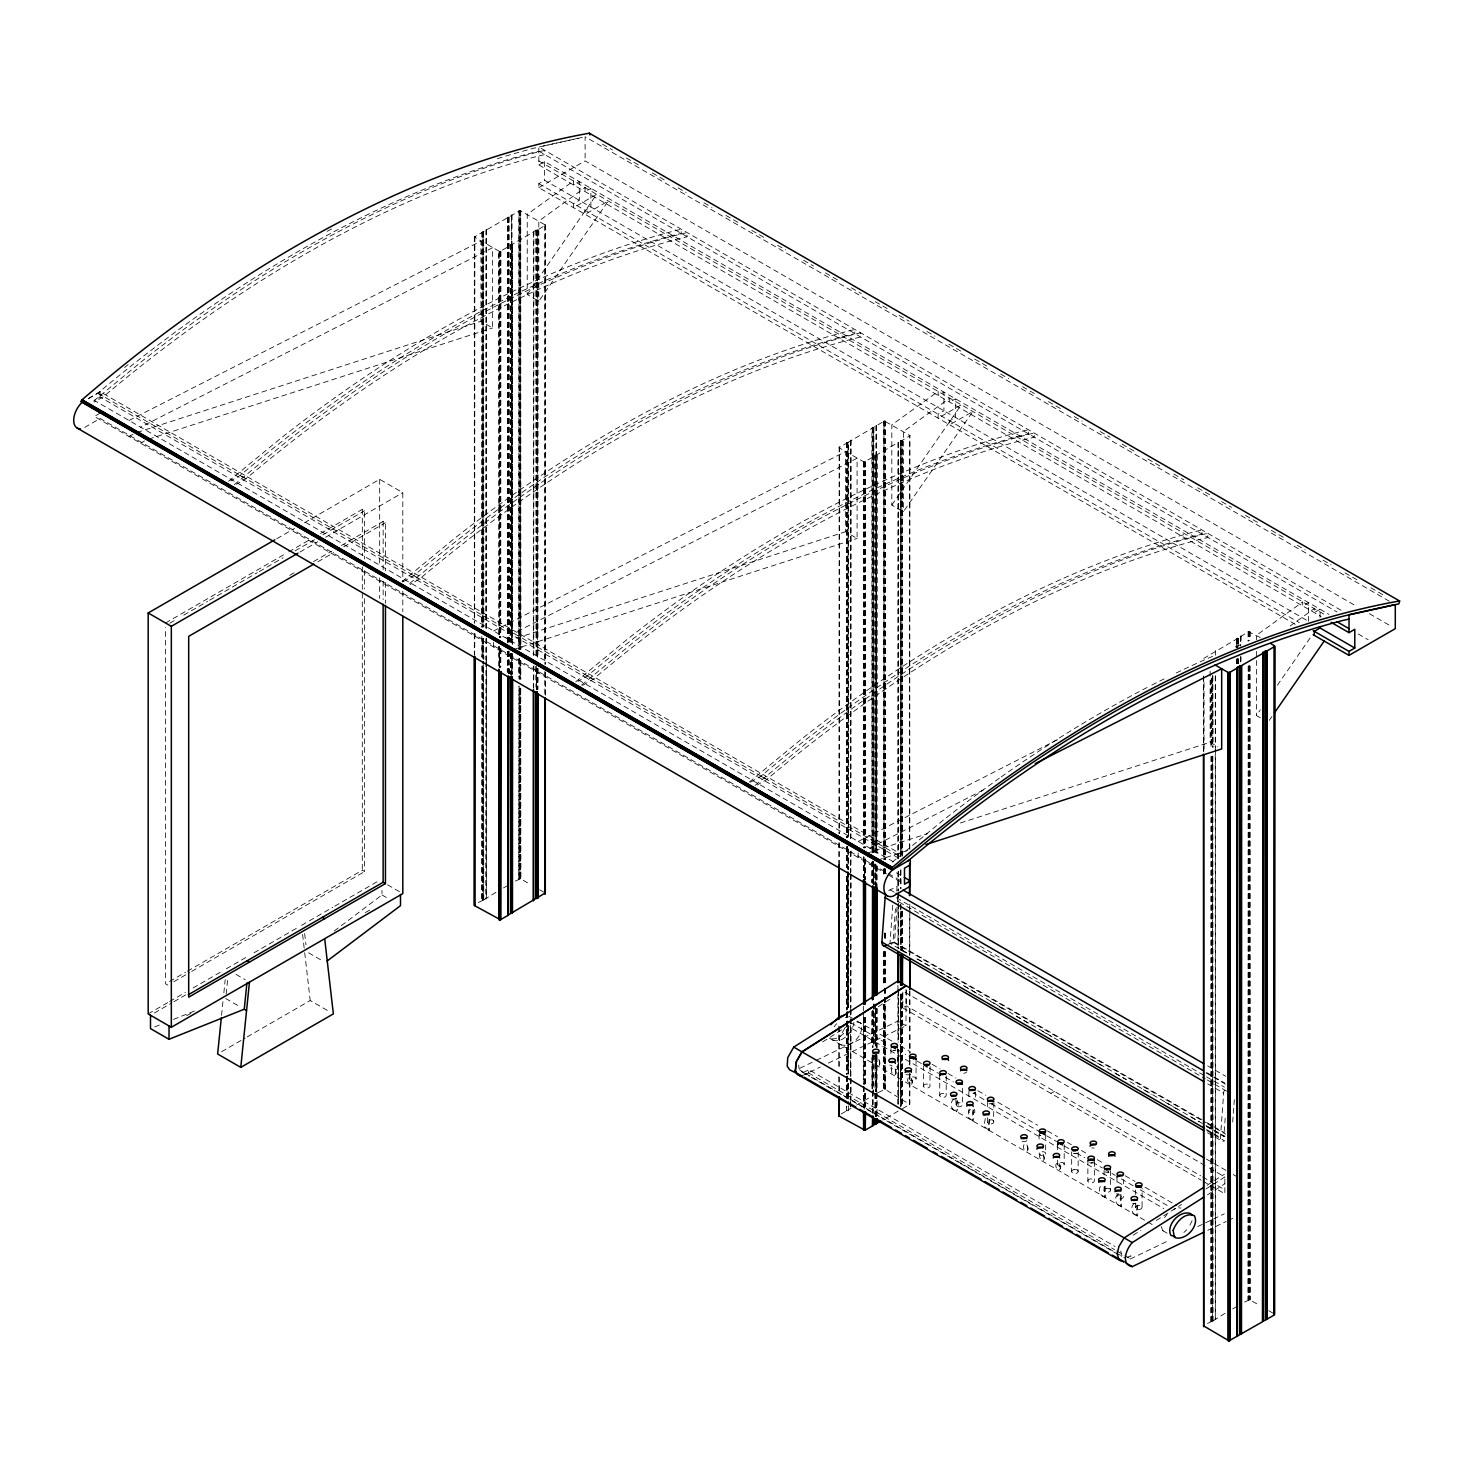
<?xml version="1.0" encoding="UTF-8"?>
<svg xmlns="http://www.w3.org/2000/svg" width="1474" height="1474" viewBox="0 0 1474 1474"><rect width="100%" height="100%" fill="white"/><g stroke="black" fill="none" stroke-linecap="round" stroke-linejoin="round"><path stroke-width="0.75" stroke-dasharray="5 3.75" d="M879.13 1060.838C881.839 1067.95 875.501 1066.365 875.206 1061.409C876.275 1053.707 881.728 1061.538 879.13 1065.647M895.326 1070.198C897.887 1077.181 891.752 1075.762 891.402 1070.769C892.489 1063.067 897.942 1070.879 895.326 1075.007M911.54 1079.558C914.249 1086.67 907.892 1085.085 907.616 1080.11C908.684 1072.427 914.138 1080.239 911.54 1084.367M1027.267 1146.367C1029.994 1153.479 1023.638 1151.913 1023.361 1146.938C1024.43 1139.236 1029.884 1147.067 1027.267 1151.194M1043.481 1155.727C1046.19 1162.839 1039.852 1161.254 1039.557 1156.298C1040.626 1148.596 1046.079 1156.427 1043.481 1160.535M1059.677 1165.086C1062.238 1172.07 1056.103 1170.651 1055.753 1165.658C1056.84 1157.956 1062.293 1165.768 1059.677 1169.895M798.687 1065.094L799.111 1068.834M1120.737 1251.021L1122.046 1256.345M892.728 905.294L890.001 943.434M887.827 944.594L893.023 942.126L895.437 908.776M896.745 890.996L897.058 886.556L890.149 889.835A6.541 3.777 -60 0 0 887.772 891.678M906.934 953.107L891.033 943.931L894.497 942.291L897.279 904.041M897.445 901.793L897.924 895.031M1206.727 1130.54L1224.654 1140.876A6.541 3.777 -60 0 1 1220.435 1137.523L1223.66 1093.045A6.541 3.777 -60 0 1 1225.299 1088.475M1207.059 1126.394L1224.949 1136.712L1223.899 1135.864L1225.189 1118.084M1232.688 1122.027L1234.475 1097.559M221.561 1015.365L223.182 999.464M223.864 992.813L225.19 979.713M226.185 994.158L227.733 978.865M956.995 1100.967C952.886 1127.076 963.738 1097.356 953.733 1099.088C949.016 1102.976 951.246 1110.456 956.995 1111.838M973.209 1110.327C970.408 1118.195 974.664 1130.54 973.098 1109.425M989.404 1119.687C986.272 1128.697 991.357 1139.586 988.98 1118.066M1105.15 1186.496C1102.091 1195.727 1107.269 1206.248 1104.708 1184.875M1121.346 1195.856C1118.029 1206.561 1123.851 1214.281 1120.387 1193.756M1137.56 1205.216C1134.059 1216.179 1140.194 1223.77 1136.601 1203.116M805.32 1074.509L808.507 1072.961L808.894 1069.755L1115.044 1246.507M853.943 1022.403C852.893 1031.855 842.428 1044.016 832.349 1039.889L831.189 1038.138M930.076 1066.513L929.965 1086.375A3.298 2.082 -5.1 0 1 927.643 1087.978L926.796 1088.052A3.261 1.695 4.7 0 1 923.516 1086.154L923.516 1066.347M946.271 1075.854L946.161 1095.716A3.298 2.082 -5.1 0 1 943.857 1097.319L943.01 1097.393A3.261 1.695 4.7 0 1 939.73 1095.514L939.73 1075.688M955.926 1098.259L955.926 1104.874A3.261 1.695 4.7 0 0 959.206 1106.753L960.053 1106.679A3.298 2.082 -5.1 0 0 962.375 1105.076L962.485 1085.214M993.918 1102.773L993.476 1122.82A3.298 2.082 -5.1 0 1 989.809 1123.999L987.488 1122.654M1078.213 1152.042L1078.102 1171.904A3.298 2.082 -5.1 0 1 1075.799 1173.507L1074.951 1173.58A3.261 1.695 4.7 0 1 1071.672 1171.683L1071.672 1151.876M1094.427 1161.401L1094.316 1181.264A3.298 2.082 -5.1 0 1 1091.994 1182.867L1091.147 1182.94A3.261 1.695 4.7 0 1 1087.867 1181.043L1087.867 1161.217M1110.622 1170.743L1110.512 1190.605A3.298 2.082 -5.1 0 1 1108.208 1192.208L1107.361 1192.282A3.261 1.695 4.7 0 1 1104.081 1190.402L1104.081 1183.788M1142.074 1207.077L1141.631 1208.348A3.298 2.082 -5.1 0 1 1137.946 1209.528L1135.643 1208.183A3.298 2.082 -5.1 0 1 1137.136 1205.75L1140.434 1205.235L1142.074 1207.077L1142.074 1188.32M537.347 657.257L537.439 230.11L545.472 225.098L520.009 210.524L474.296 237.019L499.833 251.593L533.883 231.786L533.735 657.036M901.83 853.999L901.83 440.652L910.048 435.604L884.4 421.03L847.992 442.421L848.361 837.49L848.416 442.55M1260.27 637.56L1248.257 631.701L1238.197 638.242L1238.123 647.399M955.981 1104.689L956.036 1104.358A3.298 2.082 -5.1 0 1 958.321 1102.736L961.527 1102.939L962.485 1104.523M923.516 1086.154L923.627 1085.656A3.298 2.082 -5.1 0 1 925.912 1084.035L929.117 1084.219L930.076 1085.804M939.73 1095.514L939.841 1095.016A3.298 2.082 -5.1 0 1 942.162 1093.413L945.313 1093.579L946.271 1095.164M1087.867 1181.043L1087.996 1180.545A3.298 2.082 -5.1 0 1 1090.263 1178.924L1093.468 1179.108L1094.427 1180.692M1104.081 1190.402L1104.192 1189.905A3.298 2.082 -5.1 0 1 1106.458 1188.284M1192.079 1220.675L1189.094 1226.902M969.081 1109.148L967.736 1116.96L973.209 1121.198M985.295 1118.49L983.932 1126.32L989.33 1130.521M848.913 1026.309C845.321 1032.942 837.048 1041.897 828.867 1037.88L1152.834 1224.912M847.918 442.403L838.946 447.709L864.225 462.099L898.477 442.274L898.421 858.181M527.231 294.542L596.675 194.31L573.533 207.668L573.533 203.67L579.319 200.317L579.319 181.615L573.533 184.95L573.533 180.952L527.231 214.356L527.231 294.542L538.821 301.23L608.265 200.998L585.104 214.356L585.104 210.34L590.89 207.005L590.89 188.304L585.104 191.638L585.104 187.622L538.821 221.045L538.821 301.23M891.825 505.029L961.269 404.797L938.109 418.174L938.109 414.157L943.913 410.822L943.913 392.102L938.109 395.437L938.109 391.439L891.825 424.844L891.825 505.029L903.396 511.718L972.84 411.486L949.698 424.844L949.698 420.845L955.484 417.492L955.484 398.791L949.698 402.126L949.698 398.109L903.396 431.532L903.396 511.718M1260.27 717.746L1256.401 715.516L1260.344 709.86M1277.368 685.263L1311.436 636.086M1269.298 720.307L1271.915 716.53M834.173 1026.715L836.587 1023.748M844.676 1028.428L839.296 1037.622L840.438 1044.55C851.106 1049.027 865.791 1033.274 860.484 1022.956L856.247 1021.74M1164.626 1217.506L1167.021 1214.521M975.088 1092.566L972.969 1093.413M909.808 1073.625L909.734 1104.413L885.119 1089.286L884.953 997.401M1225.078 1313.297L1212.586 1321.146L1212.328 756.217M1183.898 1232.485L1186.699 1229.869M898.163 1111.101L882.742 1120.037M124.571 367.487L128.054 364.612M93.654 401.075L144.305 359.343A1265.226 730.478 -60 0 1 539.889 151.49L544.606 150.459L544.606 154.659L538.397 156.041A1260.27 727.622 -60 0 0 103.512 396.635L94.152 402.034M228.507 481.316L280.871 438.202A1265.226 730.478 -60 0 1 676.455 230.349L681.172 229.299L681.172 233.518L674.963 234.882A1260.27 727.622 -60 0 0 240.078 475.494L230.718 480.892M234.292 484.67L286.656 441.537A1265.226 730.478 -60 0 1 682.241 233.684L686.958 232.652L686.958 236.853L680.748 238.235A1260.27 727.622 -60 0 0 245.863 478.829L236.503 484.227M402.126 581.548L454.489 538.434A1265.226 730.478 -60 0 1 850.074 330.581L854.791 329.531L854.791 333.75L848.582 335.132A1260.27 727.622 -60 0 0 413.697 575.726L402.457 582.212M409.625 583.483L460.275 541.769A1265.226 730.478 -60 0 1 855.86 333.916L860.576 332.884L860.576 337.085L854.367 338.467A1260.27 727.622 -60 0 0 419.482 579.061L410.122 584.459M575.744 681.799L628.09 638.666A1265.226 730.478 -60 0 1 1023.675 430.813L1028.391 429.763L1028.391 433.982L1022.201 435.364A1260.27 727.622 -60 0 0 587.297 675.958L577.937 681.356M581.53 685.134L633.875 642.001A1265.226 730.478 -60 0 1 1029.46 434.148L1034.177 433.116L1034.177 437.317L1027.986 438.699A1260.27 727.622 -60 0 0 593.101 679.293L581.861 685.779M749.345 782.031L801.709 738.898A1265.226 730.478 -60 0 1 1197.293 531.045L1202.01 529.995L1202.01 534.214L1195.801 535.596A1260.27 727.622 -60 0 0 760.916 776.19L749.676 782.676M755.13 785.366L807.494 742.233A1265.226 730.478 -60 0 1 1203.079 534.38L1207.796 533.348L1207.796 537.549L1201.586 538.931A1260.27 727.622 -60 0 0 766.701 779.525L757.341 784.942M892.267 862.143L942.918 820.428A1265.226 730.478 -60 0 1 999.335 778.235M909.734 1104.413L909.753 1073.588M334.266 930.978L381.987 894.958L381.987 890.499M1290.192 625.989L1314.274 608.615L1314.274 612.613L1320.059 609.278L1320.059 617.588M1118.084 1193.977C1113.367 1197.865 1115.597 1205.345 1121.346 1206.727M1134.28 1203.318C1129.655 1207.132 1131.719 1214.65 1137.449 1216.013M495.909 892.323L483.417 900.153L483.251 661.31M1238.123 638.224L1203.742 658.399M851.014 1108.282L846.629 1110.825L846.721 1106.2M822.676 1041.934L847.679 1026.051L1163.76 1208.551M878.301 1006.613L891.494 998.23M1207.114 1185.225L1224.489 1174.207M1133.193 1235.194L1140.876 1230.311M1156.261 1220.527L1169.73 1211.996M1171.13 1211.094L1181.485 1204.516M1206.008 1188.947L1224.857 1176.971L1206.966 1166.653M1207.501 1194.806L1224.857 1183.788M544.883 225.891L544.883 662.194M88.348 398.533L100.103 391.752L902.328 854.902M88.348 398.699L97.726 393.3A1260.27 727.622 -60 0 1 532.611 152.706L538.821 151.325M898.348 857.96L100.103 397.096L94.318 400.431L894.552 862.456M100.103 413.125L94.318 416.479L886.574 873.879M1341.027 610.273L538.821 146.939L538.821 164.904L544.606 161.569L1328.903 614.382M84.663 427.386L100.103 418.487L886.39 872.442M1295.259 624.35L538.821 187.622L538.821 183.624L544.606 180.27L1307.014 620.443M129.03 420.477L480.948 241.091L480.948 321.277L492.519 327.947L492.519 247.761L140.601 427.165M538.821 187.622L585.104 160.906L1355.472 605.667M129.03 436.525L132.9 434.296M140.601 443.195L144.47 440.984M533.606 231.4L537.439 230.11M276.78 538.71L294.597 528.429M304.492 522.717L379.666 479.308L402.807 492.666L402.807 582.027M165.549 622.986L286.785 552.99M288.775 551.829L310.627 539.208M320.577 533.477L362.309 509.378L364.631 510.723L364.631 558.978M169.842 623.17L175.811 619.725M183.771 615.137L207.613 601.374M209.603 600.213L257.305 572.686M259.295 571.525L283.137 557.762M295.058 550.871L314.939 539.41M322.88 534.804L364.631 510.723M299.941 552.068L317.739 541.787M325.662 537.218L402.807 492.666M289.733 575.339L295.684 571.894M313.575 561.576L331.466 551.239M341.397 545.509L383.148 521.409L385.451 522.736L385.451 571.009M317.887 561.76L333.787 552.584M343.718 546.836L385.451 522.736M493.624 630.983L845.523 451.578L845.523 531.764L857.094 538.452L857.094 458.267L505.195 637.652M898.163 858.494L898.182 441.887L901.83 440.652M169.528 981.537L185.429 972.343M187.419 971.2L362.309 870.231L364.631 871.558L364.631 598.057M173.821 981.721L189.722 972.545M191.712 971.384L364.631 871.558M148.192 1013.891L167.723 1002.615M169.676 1001.491L185.3 992.463M193.112 987.967L220.455 972.177M226.314 968.786L246.103 957.363M254.025 952.794L297.582 927.643M301.544 925.359L307.403 921.969M309.356 920.845L332.792 907.321M334.745 906.178L379.666 880.254M154.401 1012.97L171.979 1002.817M173.932 1001.694L185.65 994.932M186.59 1015.77L192.449 1012.398M365.349 912.572L371.208 909.2M478.331 902.475L483.325 900.153M503.482 887.956L507.277 885.763M515.366 881.083L520.525 878.78L530.216 884.308M221.579 1051.717L245.218 1038.064M247.19 1036.922L310.222 1000.533L329.513 1011.661M858.2 841.47L1058.553 739.156M869.771 848.14L984.116 789.585M869.771 864.188L873.64 861.958M1204.995 1165.51L902.825 991.044L902.825 1007.884L906.289 1005.876L1200.665 1175.828M841.193 1113.957L846.555 1110.88M856.707 1105.003L871.853 1096.251M878.228 1092.584L885.026 1089.268M902.53 1108.614L909.476 1104.616M1050.962 1093.413L1054.444 1091.405M1207.501 1323.449L1212.494 1321.128M1232.651 1308.93L1236.446 1306.738M1244.535 1302.058L1249.694 1299.773L1259.386 1305.301M902.364 440.468L902.106 853.907M799.866 1068.245L814.164 1061.372M816.191 1060.377L897.906 1021.077L905.994 1025.757L905.994 987.893M803.514 1072.353L808.894 1069.755M801.838 1075.873L820.207 1067.029M828.388 1063.104L905.994 1025.757M1127.352 1257.414L1130.945 1255.682L1130.558 1258.888L1124.607 1255.461M1130.3 1259.017L1169.269 1240.279M1197.699 1226.589L1224.268 1213.821M1207.851 1230.293L1226.221 1221.449M1228.266 1220.472L1234.401 1217.524M850.756 1023.896L851.898 1023.38L888.656 1044.587M1173.949 1209.306L1175.81 1208.44M154.678 1026.917L160.942 1024.412M173.49 1019.4L194.384 1011.053M137.008 432.472L480.948 321.277M148.579 439.16L492.519 327.947M508.162 640.84L845.523 531.764M513.173 649.647L857.094 538.452M866.178 853.446L927.514 833.621M960.366 822.989L1210.117 742.251L1217.819 746.71M877.749 860.134L908.426 850.222M578.49 138.206L534.104 148.155A1265.226 730.478 -60 0 0 495.798 159.155M543.224 145.981L582.912 137.266M845.357 1017.668L848.158 1017.06M1074.104 1169.582L1077.254 1169.766L1078.213 1171.333M1106.513 1188.302L1109.664 1188.468L1110.622 1190.052M1178.592 1207.832L1180.987 1208.054M989.017 1103.786L992.96 1103.731A3.28 1.99 -2.5 0 1 992.278 1103.879L991.505 1104.1A3.28 1.99 -2.5 0 1 988.335 1103.676M803.404 1072.335L799.59 1069.829M1212.807 1321.201L1212.586 756.236M535.983 230.091L536.039 657.238M1238.4 638.316L1238.473 645.225M483.767 900.264L483.564 661.365M848.361 1110.751L848.416 1101.594M1212.936 1321.238L1212.881 756.328M1161.236 1226.534L1162.783 1230.661L1164.626 1231.674M602.516 144.194L612.465 149.943M626.395 157.994L638.353 164.885M652.282 172.937L664.221 179.828M678.151 187.861L686.129 192.468M704.038 202.804L711.997 207.41M725.927 215.444L737.884 222.353M751.814 230.386L763.753 237.296M777.682 245.329L785.66 249.935M803.57 260.272L813.519 266.02M825.458 272.911L837.416 279.82M851.346 287.854L861.295 293.602M875.224 301.654L887.182 308.545M899.122 315.436L909.071 321.185M926.98 331.521L934.958 336.127M948.888 344.179L960.827 351.07M974.756 359.103L986.714 366.013M1000.643 374.046L1008.603 378.652M1022.532 386.704L1034.49 393.595M1048.419 401.628L1060.359 408.538M1074.288 416.571L1082.248 421.177M1100.175 431.513L1110.125 437.262M1122.064 444.153L1134.003 451.062M1147.951 459.096L1159.891 465.987M1173.82 474.038L1183.769 479.787M1197.717 487.839L1209.657 494.73M1221.596 501.621L1231.545 507.369M1245.493 515.421L1257.433 522.312M1271.362 530.364L1283.301 537.255M1297.249 545.288L1305.209 549.894M1323.118 560.231L1331.077 564.837M1345.025 572.87L1356.964 579.779M1370.894 587.813L1382.833 594.722M1389.319 601.226L585.104 136.75L585.104 160.906M1369.42 613.718L1391.309 626.358M538.821 151.14L1337.047 612.005M538.821 160.906L1326.36 615.579M1358.217 633.967L1368.167 639.716M538.821 164.904L1321.128 616.574M538.821 183.624L1299.239 622.636M97.726 393.116L899.951 856.283M97.726 393.3L103.512 396.635M240.078 475.494L245.863 478.829M413.697 575.726L419.482 579.061M587.297 675.958L593.101 679.293M760.916 776.19L766.701 779.525M896.358 872.848L900.338 875.151M888.38 873.585L900.338 880.494M888.564 875.04L900.522 881.931M1207.722 1065.905L1225.649 1076.26M890.149 889.835L894.128 892.139M1206.782 1072.648L1224.691 1083.003M1206.008 1072.906L1225.871 1084.385M896.45 897.832L1204.534 1075.688M1206.524 1076.849L1224.397 1087.167M899.177 902.07L1205.271 1078.784M1207.243 1079.926L1227.123 1091.405M1207.74 1083.851L1223.66 1093.045M894.497 942.291L1204.553 1121.29M1206.543 1122.451L1224.433 1132.769M893.023 942.126L1205.677 1122.635M1207.667 1123.796L1225.594 1134.132M901.904 949.975L909.863 954.562M917.805 959.15L1204.018 1124.404M1206.008 1125.546L1223.899 1135.864M916.883 958.855L928.804 965.728M938.735 971.477L954.636 980.652M964.586 986.382L976.507 993.273M990.417 1001.307L1004.328 1009.34M1016.249 1016.231L1028.189 1023.103M1042.1 1031.137L1052.031 1036.885M1065.942 1044.919L1077.862 1051.791M1089.802 1058.682L1103.713 1066.715M1115.634 1073.606L1125.565 1079.336M1143.456 1089.673L1151.415 1094.261M1165.326 1102.294L1177.247 1109.167M1191.158 1117.2L1199.117 1121.788M900.19 949.643L906.16 953.088M999.575 1007.018L1003.536 1009.321M1206.285 1126.376L1224.157 1136.694M1206.506 1129.471L1220.435 1137.523M1207.556 1132.751L1221.504 1140.802M1206.469 1159.135L1228.339 1171.756M1233.204 1174.575L1236.446 1176.436M1202.655 1176.971L1224.378 1189.518M902.825 1007.884L1201.144 1180.121M1203.134 1181.264L1224.857 1193.811L1224.857 1176.971M848.913 1016.286L852.396 1018.276M857.242 1021.095L892.323 1041.344M900.282 1045.932L910.232 1051.681M932.121 1064.32L940.08 1068.908M948.04 1073.514L956 1078.102M977.888 1090.742L985.848 1095.329M997.787 1102.22L1037.585 1125.196M1047.535 1130.945L1057.484 1136.694M1067.416 1142.424L1071.395 1144.727M1081.345 1150.475L1087.315 1153.921M1097.264 1159.669L1103.234 1163.115M1125.123 1175.755L1135.072 1181.485M1145.022 1187.233L1176.86 1205.621M897.629 1049.764L905.773 1054.481M917.27 1061.114L921.471 1063.546M929.431 1068.134L938.477 1073.367M945.331 1077.31L953.291 1081.916M983.95 1099.604L973.761 1093.266A3.28 1.99 -2.5 0 0 974.959 1092.437M991.062 1103.713L1038.709 1131.221M1046.724 1135.846L1056.655 1141.595M1064.615 1146.182L1068.89 1148.651M1076.536 1153.073L1084.68 1157.772M1092.437 1162.249L1102.386 1167.979M1104.376 1169.14L1115.21 1175.404M1121.29 1178.905L1133.893 1186.183M1140.157 1189.794L1168.256 1206.027M1162.783 1230.661L1169.269 1234.401M539.576 889.706L545.177 892.949M1268.727 1310.681L1274.347 1313.924M808.507 1072.961L1114.657 1249.712M1116.647 1250.855L1122.617 1254.3M805.504 1073.496L1125.565 1258.28M801.322 1071.561L809.281 1076.149M811.253 1077.291L835.113 1091.073M837.103 1092.216L884.824 1119.761M886.795 1120.922L958.376 1162.231M960.366 1163.373L1035.909 1207.003M1037.88 1208.146L1121.382 1256.345M387.533 884.787L400.504 892.286M381.987 894.958L387.533 898.163M308.6 952.812L323.414 961.38M236.043 974.406L245.292 979.749M225.725 998.524L238.696 1006.005M167.87 985.166L165.549 983.821L165.549 627.574M1105.039 1197.293C1099.309 1195.948 1097.246 1188.431 1101.87 1184.617A3.28 1.99 -2.5 0 1 1101.023 1184.709M974.443 1109.277L974.959 1112.133A3.298 2.082 -5.1 0 1 971.274 1113.312L968.971 1111.967A3.298 2.082 -5.1 0 1 970.463 1109.535M993.918 1121.548L992.278 1119.706L989.017 1120.24A3.298 2.082 -5.1 0 0 987.451 1122.635M304.639 933.521L305.966 944.908M302.594 934.461L304.436 950.417M304.694 952.683L310.222 1000.533M1308.488 621.309L1308.488 602.59L1302.703 605.943L1302.703 601.926L1256.401 635.331L1256.401 639.919M1256.401 651.379L1256.401 658.252M1256.401 660.536L1256.401 715.516M1250.044 631.664L1250.044 638.555M1250.044 666.101L1250.044 1299.902M1249.768 631.554L1249.989 638.518M1249.768 666.008L1249.989 1299.865M1249.455 631.498L1249.694 638.426M1249.455 665.953L1249.694 1299.773M1249.27 631.498L1249.178 640.674M1249.27 665.935L1249.178 1299.736M1249.086 631.498L1248.81 640.729M1249.086 665.953L1248.81 1299.773M1248.718 631.554L1248.515 640.803M1248.718 666.008L1248.515 1299.847M1248.423 631.646L1248.257 640.895M1248.423 666.082L1248.257 1299.939M1248.165 631.738L1248.017 641.006M1248.165 666.193L1248.017 1300.068M1241.071 635.847L1240.868 645.17M1240.868 656.649L1240.868 661.236M1240.795 636.031L1240.555 645.999M1240.795 656.704L1240.776 662.268M1240.5 636.455L1240.5 645.852M1240.5 657.128L1240.5 661.918M1238.4 658.989L1238.473 663.595L1238.123 658.878M1238.049 647.381L1237.792 638.187L1237.515 647.362M1238.049 663.466L1237.792 658.841L1237.515 663.447M1237.423 638.187L1237.128 647.436M1237.423 658.86L1237.128 663.503M1237.036 638.26L1236.852 647.51M1237.036 658.933L1236.852 663.576M1236.76 638.353L1236.52 647.657L1236.446 638.518M1236.76 659.025L1236.52 663.724L1236.446 659.173M1215.608 650.531L1215.46 655.23M1215.608 675.792L1215.331 747.171M1215.608 749.289L1215.331 1318.954M1215.276 676.032L1215.313 1319.949M1212.881 675.94L1213.01 747.189M1212.586 675.866L1212.807 747.115M1212.42 675.847L1212.494 747.042M1212.236 678.132L1211.96 747.042M1212.236 756.217L1211.96 1321.128M1211.868 678.169L1211.665 747.097M1211.868 756.236L1211.665 1321.183M1211.573 678.224L1211.388 747.171M1211.573 756.309L1211.388 1321.257M1211.315 678.316L1211.057 747.318L1210.983 678.464M1211.315 756.383L1211.057 1321.404M1210.983 756.549L1210.983 1321.441M1210.117 671.223L1210.117 742.251M1204.037 682.48L1204.037 751.372M1203.687 676.732L1203.742 752.532M1203.576 675.995L1203.632 752.477M1135.514 1190.034L1135.514 1194.437M1135.514 1203.263L1135.514 1207.667M1123.556 1179.716L1123.556 1183.88M1116.997 1177.155L1116.997 1183.751M1104.081 1170.577L1104.081 1174.981M1064.191 1144.782L1064.191 1164.313M1057.65 1144.764L1057.65 1151.323M1057.65 1160.075L1057.65 1164.442M1045.674 1134.077L1045.674 1142.755M1045.674 1144.929L1045.674 1153.608M1039.133 1134.077L1039.133 1140.636M987.377 1102.312L987.377 1106.716M987.377 1117.716L987.377 1122.119M975.401 1092.087L975.401 1100.433M968.86 1091.608L968.86 1098.222M916.054 1059.235L916.054 1078.765M909.79 849.466L909.808 435.235L909.476 849.706M909.79 909.182L909.808 903.691L909.476 909.421M909.79 955.097L909.808 910.582L909.476 955.336M909.808 990.952L910.029 1053.21M910.048 1060.156L909.79 1065.334M909.753 990.915L909.753 1052.915M909.495 1059.235L909.495 1065.794M906.289 990.288L906.289 1005.876M902.53 440.376L902.457 856.062M902.53 911.135L902.457 950.214M902.53 993.808L902.457 1106.366M902.364 911.208L902.106 950.361M902.364 993.881L902.106 1106.513M902.014 911.356L901.83 950.435M902.014 994.01L901.83 1106.587M901.738 440.671L901.554 854.036M901.738 911.411L901.554 950.49M901.738 994.084L901.554 1106.642L901.462 994.121M901.462 440.708L901.277 854.054M901.462 911.448L901.277 950.509M900.927 440.689L900.927 856.32M900.927 870.102L900.927 888.472M900.927 904.557L901.093 950.49M900.927 994.102L901.093 1106.642M900.835 856.32L900.559 440.579L900.559 856.21M900.632 870.029L900.835 888.453M900.632 904.465L900.835 948.169M900.835 1042.321L900.632 994.029L900.559 1042.229M900.835 1106.606L900.632 1044.55L900.559 1106.513M900.503 869.973L900.559 888.361M900.503 911.301L900.559 948.077M898.44 871.539L898.421 890.333M898.44 892.212L898.421 901.812M898.44 903.691L898.421 947.745M898.44 990.952L898.421 1041.897M898.44 1050.649L898.421 1103.897M898.182 871.3L898.163 890.646M898.182 891.973L898.219 902.088M898.182 903.451L898.163 948.058M898.311 989.238L898.219 1042.155M898.163 1104.21L898.163 1049.101L897.906 1104.394M898.108 442.919L897.906 858.697M898.108 872.332L897.906 890.849M898.108 893.004L897.906 900.024M898.108 909.071L898.034 948.151M897.906 985.443L897.906 1040.11M897.519 1048.548L897.519 1068.079M890.978 1048.548L890.978 1055.108M885.266 421.085L885.395 859.747M885.266 868.868L885.45 873.548M885.266 933.171L885.45 940.136M885.266 951.541L885.45 986.069M885.266 988.28L885.45 995.263M885.266 997.474L885.45 1089.397M884.953 421.011L885.192 859.655M884.953 868.812L885.192 873.437M884.953 933.097L885.192 940.043M884.953 951.467L885.192 985.959M884.953 988.206L885.192 995.153M884.695 421.011L884.861 859.618M884.695 868.794L884.861 873.382M884.695 933.079L884.861 939.988M884.695 951.449L884.861 985.903M884.695 988.206L884.861 995.097M884.695 997.382L884.861 1089.249M884.511 421.011L884.308 859.637M884.511 868.794L884.308 875.703M884.511 933.097L884.4 939.988M884.511 951.467L884.308 985.94M884.511 988.206L884.4 995.097M884.511 997.401L884.308 1089.268M884.216 421.048L884.032 859.692L883.939 421.122M884.216 868.831L884.032 875.777M884.216 951.504L884.032 985.995M884.216 1004.328L884.032 1089.323M883.939 868.905L883.755 875.851M883.939 951.578L883.755 986.088M883.939 1004.384L883.755 1089.415M883.681 421.214L883.423 857.647M883.681 868.997L883.423 876.017M883.681 951.67L883.423 986.235M883.681 1004.494L883.423 1089.562M877.067 455.079L877.067 854.644M877.067 866.122L876.993 886.832M877.067 1008.492L876.993 1047.572M877.067 1056.729L876.993 1116.463M876.901 455.171L876.643 852.543M876.901 866.215L876.643 886.979M876.901 1008.584L876.827 1047.664M876.643 1054.61L876.643 1091.35M876.901 1093.542L876.643 1116.61M876.477 425.341L876.367 852.617M876.477 866.251L876.367 887.053M876.477 1008.621L876.477 1047.646M876.367 1091.442L876.348 1054.629L876.017 1091.681M876.551 1093.69L876.367 1116.702M876.275 425.489L876.201 853.63M876.017 864.962L876.017 887.311M876.275 1008.75L876.201 1046.522M876.275 1093.745L876.09 1116.739M875.98 425.802L875.98 853.446M875.943 864.87L875.98 887.366M875.998 1008.824L875.98 1046.337M875.998 1054.758L875.924 1091.902M875.998 1093.782L875.814 1116.758M875.464 455.392L875.63 852.672M875.464 866.436L875.63 887.127M875.464 1008.806L875.63 1045.563M875.464 1054.739L875.63 1091.497M875.464 1093.763L875.63 1116.758M875.095 455.282L875.372 852.635M875.095 864.022L875.372 887.09M875.095 1004.107L875.372 1045.527M875.095 1054.629L875.372 1091.46M875.095 1093.671L875.372 1116.721M875.04 455.245L875.04 852.525M875.04 864.004L875.04 884.658M875.04 1004.07L875.04 1045.416M875.04 1056.895L875.04 1091.331M875.04 1093.634L875.04 1114.307M873.879 427.847L873.879 852.672L873.548 427.736M873.879 864.151L873.879 884.824L873.548 864.04M873.879 1004.236L873.879 1045.563L873.548 1004.107M873.879 1054.758L873.456 1091.35M873.29 427.7L873.456 852.543M873.29 861.7L873.456 884.676M873.382 1004.089L873.456 1045.435M873.105 427.681L872.995 854.201M873.013 861.184L872.921 882.373M873.013 1010.39L872.94 1047.461M872.94 1056.121L872.921 1089.046M872.94 1090.576L872.958 1113.994M872.829 427.7L872.903 853.999M872.903 861.516L872.719 883.7M872.903 1010.777L872.755 1047.664M872.645 1089.102L872.7 1054.61L872.442 1089.249M872.903 1091.147L872.903 1113.496M872.553 427.755L872.442 852.727M872.553 861.756L872.442 882.576M872.553 1011.017L872.442 1045.619M872.571 1091.46L872.442 1112.207M872.276 427.828L872.018 852.764L871.926 427.976M872.276 861.848L872.018 882.613M872.276 1011.109L872.018 1045.656M872.276 1054.739L872.018 1089.286L871.926 1054.868M871.926 861.977L871.853 882.686M871.926 1011.238L871.853 1045.729M865.496 461.767L865.33 847.642M865.496 859.029L865.33 879.775M865.496 1017.484L865.33 1084.164M865.496 1093.266L865.33 1109.406M865.256 461.878L864.98 847.771M865.256 859.158L864.98 879.923M865.256 1017.594L864.98 1084.293M865.256 1093.376L864.98 1109.554M864.888 462.007L864.704 847.845M864.888 859.268L864.704 879.978L864.612 859.342M864.888 1017.723L864.704 1084.367M864.888 1093.505L864.704 1109.627M864.612 462.062L864.409 847.882M864.612 1017.779L864.409 1084.403M864.612 1093.561L864.409 1109.664M864.059 462.099L864.225 847.882M864.059 857.057L864.225 877.73M864.059 1017.815L864.225 1084.403M864.059 1086.688L864.225 1109.664M863.727 462.044L863.967 847.863M863.727 857.002L863.967 877.73M863.727 1017.76L863.967 1084.385M863.727 1086.651L863.967 1107.361M863.469 461.933L863.653 847.808M863.469 856.91L863.653 877.656M863.469 1006.171L863.58 1010.814M863.469 1013.062L863.653 1084.33M863.469 1086.541L863.653 1107.287M858.2 852.912L858.2 857.5M851.014 440.044L850.885 837.398M851.014 851.088L850.885 871.853M851.014 874.064L850.885 1007.332M851.014 1009.543L850.885 1016.526M851.014 1018.718L850.885 1076.223M851.014 1078.434L850.885 1099.18M850.811 440.192L850.738 838.485M850.811 851.235L850.535 872.221M850.811 874.193L850.738 1008.419M850.811 1009.672L850.738 1017.594M850.811 1018.866L850.553 1077.144L850.498 1019.234M850.811 1078.563L850.738 1100.267M850.701 1101.631L850.738 1109.443M850.498 440.56L850.498 838.245M850.498 851.603L850.461 872.645M850.498 874.561L850.498 1008.161M850.498 1010.059L850.498 1017.355M850.498 1078.931L850.498 1100.028M850.498 1101.907L850.498 1109.203M848.416 849.006L848.416 869.678L848.084 848.877M848.416 871.963L848.416 1007.461L848.084 871.834M848.416 1025.83L848.416 1074.049L848.084 1025.701M848.416 1083.224L848.416 1099.309L848.084 1083.114M847.826 442.403L847.992 837.379M847.826 848.84L847.992 869.531M847.826 871.816L847.992 1007.313M847.826 1025.664L847.992 1073.901M847.826 1083.077L847.992 1099.162M847.642 442.384L847.458 837.361M847.458 846.555L847.55 869.513M847.642 871.797L847.458 1009.598M847.458 1011.883L847.458 1018.774M847.458 1021.077L847.458 1073.883M847.458 1076.186L847.458 1099.143M847.366 442.403L847.182 837.398M847.366 846.555L847.182 867.265M847.366 876.404L847.182 1009.635M847.366 1011.901L847.182 1018.81M847.366 1021.077L847.182 1073.92M847.366 1076.186L847.182 1099.18M847.089 442.458L846.905 837.472M847.089 846.61L846.905 867.32M847.089 876.459L846.905 1009.69M847.089 1011.938L846.905 1018.884M847.089 1021.132L846.905 1073.993M847.089 1076.241L846.905 1099.254M846.813 442.532L846.555 837.601M846.813 846.684L846.555 867.467M846.813 876.533L846.555 1009.837M846.813 1012.03L846.555 1019.013M846.813 1021.206L846.555 1074.122M846.813 1076.315L846.555 1097.098M846.463 442.679L846.389 837.693M846.463 846.831L846.389 867.541M846.463 876.68L846.389 1009.911M846.463 1012.177L846.389 1019.105M846.463 1021.353L846.389 1074.214M846.463 1076.462L846.389 1097.172M846.463 1106.311L846.389 1110.954M839.443 446.733L839.167 833.676M839.167 842.87L839.185 864.851M839.167 1026.567L839.185 1069.221M839.167 1077.089L839.167 1093.174M839.13 446.972L839.111 833.658M838.982 842.723L838.909 865.22M838.872 1026.088L838.872 1069.755M838.872 1076.757L839.111 1093.137M545.288 224.785L545.306 664.129M545.288 672.568L545.435 695.746M545.177 224.711L544.956 664.442M545.177 672.494L545.233 695.488M544.883 671.37L544.883 694.328M544.606 161.569L544.606 180.27M537.936 229.889L537.936 657.017M537.936 668.496L537.936 689.15M537.863 229.944L537.623 657.164M537.863 668.533L537.623 689.316M537.531 668.68L537.347 689.408M537.255 230.165L537.052 657.312M537.255 668.754L537.052 689.463M536.96 230.202L536.683 657.349L536.425 230.22M536.96 668.809L536.683 689.5L536.425 668.809M536.112 230.147L536.333 657.312M536.112 666.451L536.333 689.463M535.91 666.359L536.039 687.087M533.901 665.843L533.662 688.395M533.588 232.376L533.312 655.082M533.588 666.377L533.312 687.234M520.746 210.616L520.875 649.279M520.746 660.702L520.875 679.127M520.746 688.266L520.875 878.909M520.451 210.542L520.672 649.205M520.451 660.628L520.672 679.053M520.451 688.174L520.672 878.836M520.377 649.131L520.101 210.506L519.825 649.131M520.377 678.98L520.101 660.592L519.825 678.98M520.377 878.762L520.101 688.155L519.825 878.762M519.732 210.542L519.548 649.186M519.548 658.362L519.548 679.035M519.732 688.174L519.548 878.817M519.456 210.598L519.18 649.297M519.456 658.381L519.18 679.146L519.088 658.51M519.456 688.247L519.18 878.928M519.088 210.727L518.922 649.408L518.848 210.856M518.848 658.638L518.848 677.008M512.473 644.156L512.473 244.592L512.233 644.267M512.473 655.635L512.473 674.005M512.16 653.498L512.16 674.171M511.902 214.854L511.883 642.111M511.902 653.461L511.883 674.244M511.754 214.946L511.607 643.143L511.478 215.204M511.754 653.553L511.607 675.295L511.404 653.664M510.87 244.905L511.128 642.185M510.87 653.645L511.128 674.337M510.575 244.813L510.796 642.148M510.575 653.572L510.796 674.3M510.446 244.758L510.52 642.056M510.446 653.516L510.52 674.208M509.027 217.249L509.304 642.185M509.027 651.268L509.304 674.337M508.788 217.212L508.954 642.056M508.788 651.213L508.954 674.208M508.53 217.194L508.714 642.019M508.53 651.195L508.714 674.171M508.346 217.212L508.162 642.056M508.235 651.121L508.401 673.507M508.069 217.249L507.848 642.24M508.069 651.25L507.848 672.089M507.775 217.304L507.517 642.24M507.775 651.324L507.517 672.089M507.424 217.452L507.351 642.314M507.424 651.453L507.277 672.199M500.902 251.28L500.755 637.137M500.902 648.542L500.755 667.003M500.663 251.391L500.497 637.247M500.663 648.671L500.497 667.096M500.405 251.501L500.22 637.321M500.405 648.763L500.22 667.188M500.11 251.557L499.833 637.394M500.11 648.836L499.833 667.243M499.741 251.612L499.649 637.394M499.741 648.873L499.649 667.243L499.225 646.533M499.225 251.575L499.465 637.394M499.152 635.036L498.949 251.483L498.875 634.926M499.152 667.188L498.949 646.441L498.875 667.077M493.624 642.424L493.624 647.012M486.438 229.557L486.365 629.158M486.438 638.297L486.365 897.832M486.291 229.649L486.07 629.416M486.291 638.389L486.144 660.149M486.291 661.365L486.144 898.956M485.978 229.962L485.959 627.832M485.978 638.703L485.959 659.983M485.978 661.679L485.959 898.808M483.564 231.952L483.841 627.04M483.564 638.408L483.841 659.191M483.251 231.897L483.49 626.911M483.251 638.353L483.49 659.062M482.975 626.874L483.067 231.897L482.698 626.892M482.975 659.025L483.067 638.353L482.79 659.025M482.975 900.135L483.067 661.31L482.698 900.153M482.606 231.952L482.311 626.984M482.606 638.389L482.311 656.833M482.606 665.953L482.311 900.246M482.219 232.044L482.053 627.076M482.219 638.5L482.053 656.925M482.219 666.045L482.053 900.338M481.961 232.155L481.814 627.205M481.814 636.381L481.814 657.054M481.961 666.156L481.814 900.467M474.868 236.245L474.665 622.157M474.868 633.507L474.665 654.309M474.591 236.43L474.573 623.189M474.591 633.691L474.425 655.23M474.315 236.798L474.333 622.949M474.315 634.078L474.333 655.101M402.807 591.185L402.807 611.802M385.451 582.506L385.451 603.179M383.148 521.409L383.148 569.683M383.148 581.161L383.148 599.549M379.666 479.308L379.666 566.366M379.666 577.826L379.666 598.444M364.631 570.475L364.631 588.863M362.309 509.378L362.309 555.348M362.309 566.845L362.309 870.231M100.103 391.752L100.103 397.096M1073.312 1153.387A3.261 2.064 -5.1 0 0 1074.951 1153.571L1076.591 1153.405A3.28 1.99 -2.5 0 1 1072.63 1153.239M1089.507 1162.746A3.261 2.064 -5.1 0 0 1091.147 1162.931L1092.787 1162.746A3.28 1.99 -2.5 0 1 1088.825 1162.599M1105.039 1171.812A3.261 2.064 -5.1 0 0 1107.361 1172.291L1108.982 1172.162A3.28 1.99 -2.5 0 1 1105.039 1171.959M895.105 1050.17A3.261 2.064 -5.1 0 1 893.41 1050.28M1071.745 1171.167A3.298 2.082 -5.1 0 1 1074.049 1169.564M896.579 1066.66A3.28 2.064 -5.1 0 1 895.897 1069.977L895.105 1070.106A3.261 1.695 4.7 0 1 891.936 1069.479A3.261 1.695 4.7 0 1 891.088 1067.784L891.402 1067.416A3.28 2.064 -5.1 0 1 891.936 1066.918M1026.844 1140.6A3.28 1.99 -2.5 0 1 1023.582 1141.668A3.28 1.99 -2.5 0 1 1020.837 1140.286M1094.187 1147.97A3.28 1.99 -2.5 0 1 1091.718 1147.841M1135.92 1203.152A3.28 1.99 -2.5 0 1 1132.64 1203.245M1118.932 1194.014A3.28 1.99 -2.5 0 1 1116.444 1193.885M895.897 1050.133A3.28 1.99 -2.5 0 1 892.618 1050.225M877.491 1055.826A3.28 1.99 -2.5 0 1 873.548 1055.624M966.557 1072.132A3.28 1.99 -2.5 0 1 963.72 1073.219M956.571 1098.148A3.28 1.99 -2.5 0 1 950.896 1098.296M910.582 1074.214A3.28 1.99 -2.5 0 1 905.939 1074.343M892.065 1065.499A3.28 1.99 -2.5 0 1 889.743 1064.983M1001.214 776.909A1265.226 730.478 -60 0 1 1149.849 686.092M1151.876 685.042A1265.226 730.478 -60 0 1 1164.073 678.906M1176.252 672.955A1265.226 730.478 -60 0 1 1214.742 655.414M1235.212 646.902A1265.226 730.478 -60 0 1 1241.476 644.396M327.117 231.326A1265.226 730.478 -60 0 1 333.235 228.065M1123.556 1196.391L1123.114 1197.662A3.298 2.082 -5.1 0 1 1119.429 1198.841L1117.108 1197.496A3.298 2.082 -5.1 0 1 1118.619 1195.064L1121.917 1194.548L1123.556 1196.391M909.919 1078.102L909.605 1078.489A3.261 1.695 4.7 0 0 910.453 1080.166A3.261 1.695 4.7 0 0 913.622 1080.792L914.414 1080.663A3.28 2.064 -5.1 0 0 915.096 1077.347A3.28 2.064 -5.1 0 0 909.937 1078.084M1039.557 1152.944L1039.244 1153.313A3.261 1.695 4.7 0 0 1040.091 1155.008A3.261 1.695 4.7 0 0 1043.242 1155.634L1044.034 1155.505A3.28 2.064 -5.1 0 0 1044.716 1152.189A3.28 2.064 -5.1 0 0 1039.557 1152.926M1058.074 1163.649L1057.761 1164.018A3.261 1.695 4.7 0 0 1058.608 1165.713A3.261 1.695 4.7 0 0 1061.777 1166.321L1062.551 1166.192A3.28 2.064 -5.1 0 0 1063.233 1162.894A3.28 2.064 -5.1 0 0 1058.074 1163.612M518.922 879.038L519.014 686.11L518.848 879.075M1039.557 1134.962A3.261 2.064 -5.1 0 0 1040.773 1135.643A3.28 1.99 -2.5 0 1 1039.557 1135.054"/><path stroke-width="1.5" d="M82.728 401.776L81.328 401.776L82.175 399.675A1268.506 732.375 -60 0 1 589.342 133.194L589.895 134.908M886.114 945.424A6.541 3.777 -60 0 1 881.894 942.07L885.119 897.592A6.541 3.777 -60 0 1 885.948 894.515M508.18 915.262L508.438 675.958L508.125 915.317L500.497 919.702L500.663 671.628M1274.402 1313.96L1274.605 645.981L1274.052 1315.103L1266.958 1319.193L1267.106 650.882L1274.273 646.717M221.34 1017.631L217.636 1053.984L240.778 1067.36L333.364 1013.891L324.685 938.717M150.495 1015.236L150.495 1028.594L169.013 1039.281L244.26 1009.211L246.913 983.011M240.778 1067.36L249.456 982.145M508.419 914.875L545.233 892.986M892.157 867.633L892.12 870.065L948.703 823.763A1265.226 730.478 -60 0 1 1344.288 615.911L1398.844 603.898L1399.729 600.931A1268.506 732.375 -60 0 0 892.36 867.431L81.899 399.951M939.767 1075.301L940.688 1074.27A3.28 1.99 -2.5 0 1 945.313 1074.141M873.013 1116.076L872.94 1125.528L880.844 1121.124M1262.978 1321.33L1262.776 652.374L1262.942 1321.386L1266.866 1319.23M1203.576 1325.863L1229.003 1340.824L1262.481 1321.773L1262.997 652.577M1237.165 1336.384L1237.534 667.28L1237.441 1336.126M872.903 1125.583L872.903 1116.408M1274.513 1314.697L1274.347 645.686L1270.606 643.53M1274.531 712.753L1324.315 640.877M795.481 1070.621L795.849 1062.367L801.838 1051.791L905.994 985.664L897.906 980.984L793.731 1047.111L787.742 1057.687L787.208 1066.236L789.751 1069.866L801.838 1075.873M1204.479 1157.993L906.289 985.83L802.114 1051.957L796.605 1061.225L795.37 1070.124M1203.65 1197.256L1132.272 1242.582C1126.541 1248.367 1120.185 1264.526 1132.272 1266.645L1203.761 1232.264M830.71 1024.706L838.89 1017.06L844.676 1015.052M1237.386 667.962L1229.648 672.439L1229.463 1340.732M82.655 401.831L81.973 402.457A16.877 9.747 -60 0 0 73.718 419.427A16.877 9.747 -60 0 0 80.499 428.86M474.868 904.465L474.573 905.644L500.405 919.721M904.317 877.435L910.287 880.881L910.287 886.243L892.931 896.266A16.877 9.747 -60 0 1 883.884 888.564A16.877 9.747 -60 0 1 892.157 870.213L892.931 869.531M327.099 961.048L400.504 905.644L400.504 894.497M872.645 1125.841L865.072 1130.189L865.256 1111.746M1262.555 653.498L1241.145 665.787L1240.85 1334.099M839.443 1114.97L839.167 1116.131L864.98 1130.208M1203.263 1187.676L1124.165 1237.902L1118.913 1246.488L1117.218 1253.95L1118.913 1259.441L1124.165 1261.965L1112.244 1255.093M891.42 1047.351L892.618 1046.78A3.28 1.695 4.7 0 1 896.579 1047.295M909.937 1058.037L911.135 1057.466A3.28 1.99 -2.5 0 1 914.396 1057.374A3.28 1.99 -2.5 0 1 916.036 1059.051M1039.575 1132.88L1040.773 1132.327A3.28 1.695 4.7 0 1 1044.716 1132.824M507.848 915.501L508.069 676.548M1237.018 668.238L1237.018 1336.476M872.442 1125.989L872.571 1116.721M402.807 616.39L402.807 893.613L171.334 1027.267L148.192 1013.891L148.192 612.963L274.809 539.852M148.192 612.963L171.334 626.321L297.951 553.211M313.907 564.045L188.69 636.344L188.69 997.179L385.451 883.589L385.451 605.482M188.34 994.729L383.148 882.263L385.451 883.589M1241.053 665.824L1237.497 667.225M1262.831 652.411L1267.106 650.882M1320.059 627.979L1314.274 631.333L1314.274 635.331M910.287 880.881L904.502 884.234L904.502 868.186L910.287 864.851L910.287 859.508L892.931 869.697L81.328 401.168M1331.077 622.323L1349.005 632.659L1354.79 629.324L1354.79 648.026L1349.005 651.379L1313.168 630.688M1313.168 634.704L1349.005 655.377L1395.288 628.661L1395.288 604.506L1349.005 614.695L1349.005 632.659M1241.569 665.622L1241.495 1333.896M1035.301 763.55L1221.688 668.754L1221.688 748.939L925.948 844.547M1040.091 1132.64L1040.773 1132.308A3.28 1.99 -2.5 0 1 1045.232 1132.916M500.663 919.629L500.902 671.499M1241.403 665.695L1241.145 1334.025M865.256 1130.116L865.496 1111.636M891.936 1047.019L892.618 1046.798A3.28 1.99 -2.5 0 1 897.095 1047.369M1228.911 1340.824L1229.556 672.476M1229.371 672.531L1229.187 1340.787M1349.005 619.08L1342.796 620.462A1260.27 727.622 -60 0 0 907.91 861.056M1399.526 600.95L589.342 133.194M1229.095 672.568L1228.819 1340.824M971.292 1090.097L969.302 1090.613A3.28 1.99 -2.5 0 1 972.121 1089.544A3.28 1.99 -2.5 0 1 974.959 1090.447M989.809 1100.783L987.82 1101.299A3.28 1.99 -2.5 0 1 991.081 1100.23A3.28 1.99 -2.5 0 1 993.808 1101.612M1119.429 1175.626L1116.997 1177.044A3.28 1.99 -2.5 0 1 1117.108 1176.639L1117.439 1176.141A3.28 1.99 -2.5 0 1 1122.58 1175.589M1175.128 1236.557L1170.89 1235.341C1165.584 1225.023 1180.269 1209.27 1190.937 1213.747L1192.079 1215.497M943.857 1074.159L940.172 1074.638A3.28 1.99 -2.5 0 0 939.841 1075.172M1075.799 1150.346L1072.63 1150.494A3.28 1.99 -2.5 0 1 1077.254 1150.31M1228.468 1340.806L1228.395 672.549M800.179 1075.688L798.613 1075.007M928.436 1065.076L924.474 1064.965A3.28 1.99 -2.5 0 1 929.117 1064.781M991.505 1101.096L992.96 1101.686M799.737 1075.541L798.226 1074.786M1265.153 651.066L1265.355 1319.377M1214.963 664.866L1228.174 672.476M961.527 1084.127L956.884 1083.611A3.28 1.99 -2.5 0 1 960.053 1083.003A3.28 1.99 -2.5 0 1 962.375 1084.348M1109.664 1169.656L1105.039 1169.158A3.28 1.99 -2.5 0 1 1110.198 1169.416M1141.116 1187.215L1135.957 1186.92A3.28 1.99 -2.5 0 1 1138.794 1185.759A3.28 1.99 -2.5 0 1 1141.631 1186.662M1228.045 672.42L1228.174 1340.714M1337.047 621.752L1349.005 628.661M1318.954 627.353L1354.79 648.026M82.102 399.73L892.36 867.431M892.028 867.799L81.715 400.209L891.733 868.26M81.512 400.596L891.623 868.536M81.402 400.891L891.53 868.831M81.31 401.536L892.618 869.918M81.383 401.923L892.249 870.047M903.028 890.001L1203.742 1063.602M896.118 893.299L1202.802 1070.345M77.274 428.123L887.459 895.879M885.119 897.592L1203.761 1081.548M881.894 942.07L1204.516 1128.329M882.963 945.35L1203.576 1130.466M891.659 1046.337L895.639 1048.622M909.55 1056.655L914.027 1059.253M924.216 1065.131L927.257 1066.881M1040.662 1132.364L1044.734 1134.704M1058.645 1142.737L1062.625 1145.04M793.731 1047.111L801.838 1051.791M802.114 1051.957L1132.272 1242.582M804.104 1077.181L855.804 1107.029M859.766 1109.314L873.695 1117.366M877.656 1119.65L891.586 1127.684M895.547 1129.987L901.517 1133.432M905.497 1135.717L909.476 1138.02M913.456 1140.305L927.367 1148.338M933.318 1151.784L937.298 1154.087M941.278 1156.371L981.039 1179.329M985.019 1181.632L998.93 1189.665M1002.91 1191.969L1016.82 1200.002M1020.8 1202.287L1026.77 1205.732M1030.731 1208.035L1044.661 1216.068M1048.622 1218.353L1062.551 1226.386M1066.513 1228.69L1072.482 1232.135M1076.462 1234.42L1080.442 1236.723M1084.403 1239.026L1108.264 1252.789M1125.786 1262.905L1132.272 1266.645M1120.572 1260.878L797.858 1074.546M322.382 917.344L324.685 918.671M247.153 960.772L249.456 962.098M244.26 1009.211L246.563 1010.556M1093.984 1160.664L1090.299 1159.485L1087.923 1160.83A3.28 1.99 -2.5 0 1 1088.309 1160.222L1088.844 1159.798A3.28 1.99 -2.5 0 1 1091.994 1159.19A3.28 1.99 -2.5 0 1 1094.298 1160.535M798.153 1074.712L796.863 1073.68M797.803 1074.435L795.647 1071.801M796.863 1073.514L795.849 1072.224M795.942 1071.966L795.315 1070.916M795.757 1071.543L795.186 1070.437M1349.005 651.379L1349.005 655.377M1266.866 650.992L1266.7 1319.285M1266.608 651.084L1266.313 1319.396M1266.221 651.176L1266.037 1319.433M1265.945 651.213L1265.853 1319.433M1265.429 651.158L1265.669 1319.433M1240.758 665.88L1240.574 1334.136L1240.205 665.898M1239.966 665.861L1240.131 1334.136M1239.616 665.732L1239.892 1334.081M1230.071 1340.492L1230.071 672.255L1229.832 1340.603M1203.687 754.799L1203.742 1326.618M1203.503 754.172L1203.632 1326.545M909.808 864.648L909.79 895.4M910.048 959.206L909.9 989.441M909.624 863.396L909.476 895.639M909.734 959.74L909.753 988.612M902.53 954.765L902.457 984.65M902.364 954.839L902.106 984.798M902.014 954.986L901.83 984.89M901.738 955.041L901.554 984.927M901.462 955.078L901.277 984.945M900.927 955.078L901.093 984.945M900.835 984.908L900.632 954.986L900.559 984.816M898.421 982.181L898.44 951.909L898.163 982.513M898.108 952.701L897.906 982.697M877.067 889.098L876.993 994.766M877.067 1118.729L876.993 1123.354M876.735 886.943L876.643 994.913M876.901 1118.803L876.643 1123.501M876.551 887.016L876.367 994.987M876.551 1118.95L876.367 1123.575M876.275 887.09L876.09 995.042M876.275 1119.006L876.09 1123.63M875.998 887.127L875.814 995.061M875.998 1119.042L875.814 1123.649M875.464 887.108L875.63 995.042M875.464 1119.024L875.63 1123.649M875.095 886.998L875.372 995.024M875.095 1118.913L875.372 1123.612M875.04 886.961L875.04 994.895M875.04 1118.895L875.04 1123.483M872.94 886.206L872.94 999.243M872.719 886.003L872.645 999.556M872.571 887.072L872.442 999.685M865.496 881.986L865.33 1003.776M865.256 882.115L864.98 1003.923M864.888 882.244L864.704 1003.997M864.888 1111.875L864.704 1130.282M864.409 880.033L864.409 1004.034M864.612 1111.93L864.409 1130.318M864.059 880.033L864.225 1004.034M864.059 1111.949L864.225 1130.337M863.727 879.978L863.967 1004.015M863.727 1111.893L863.967 1130.318M863.469 879.867L863.653 1003.96M863.469 1111.801L863.653 1130.245M839.185 864.851L839.185 1018.7M839.369 1096.638L839.167 1116.131M839.13 864.906L838.982 1018.921M839.13 1096.84L839.111 1116.094M545.288 697.828L545.306 893.76M545.177 697.755L544.956 894.073L544.883 698.934M537.936 693.757L537.936 898.127M537.863 693.793L537.623 898.274M537.531 693.941L537.347 898.366M537.255 691.73L537.052 898.421M536.96 691.767L536.683 898.458L536.425 691.767M536.112 691.711L536.333 898.44M535.91 691.619L536.039 898.348M533.606 690.661L533.643 900.559M533.459 689.445L533.312 900.798M512.473 678.593L512.473 912.83M512.399 678.648L512.16 912.977M512.068 676.492L511.883 913.069M511.791 676.566L511.496 913.143M511.404 676.621L511.22 913.161M510.87 676.621L511.128 913.161M510.575 676.529L510.796 913.125M510.446 676.474L510.52 913.032M500.405 671.72L500.22 919.776M500.11 671.794L499.833 919.831M499.741 671.831L499.649 919.85L499.225 671.794M498.949 669.399L499.152 919.776M498.875 669.38L498.875 919.684M474.868 656.464L474.665 904.612M474.591 656.667L474.573 905.644M474.315 657.036L474.333 905.404M383.148 604.156L383.148 882.263M171.334 626.321L171.334 1027.267M169.013 1025.922L169.013 1039.281M1057.65 1144.635A3.261 2.064 -5.1 0 1 1057.761 1144.082L1059.29 1143.013A3.28 1.99 -2.5 0 1 1063.233 1143.216M916.054 1059.235A3.28 1.695 4.7 0 0 914.414 1057.669A3.28 1.695 4.7 0 0 911.135 1057.484L910.453 1057.724A3.28 1.99 -2.5 0 0 909.937 1058.24M1063.233 1143.511A3.28 1.695 4.7 0 0 1059.29 1143.013L1058.608 1143.253A3.28 1.99 -2.5 0 0 1057.65 1144.764M1021.169 1138.776A3.28 1.99 -2.5 0 1 1026.825 1138.61M1108.706 1156.335A3.28 1.99 -2.5 0 1 1111.857 1154.768A3.28 1.99 -2.5 0 1 1115.026 1156.15M1114.915 1191.692A3.28 1.99 -2.5 0 1 1117.642 1190.163A3.28 1.99 -2.5 0 1 1120.922 1191.047M1098.72 1182.332A3.28 1.99 -2.5 0 1 1101.447 1180.803A3.28 1.99 -2.5 0 1 1104.708 1181.687M1131.442 1200.555A3.28 1.99 -2.5 0 1 1137.117 1200.407M1090.078 1146.164A3.28 1.99 -2.5 0 1 1092.087 1144.266A3.28 1.99 -2.5 0 1 1095.661 1144.598M1036.922 1149.149A3.28 1.99 -2.5 0 1 1039.354 1147.159A3.28 1.99 -2.5 0 1 1043.039 1147.97M873.013 1053.247A3.28 1.99 -2.5 0 1 878.688 1053.081M960.551 1070.806A3.28 1.99 -2.5 0 1 963.72 1069.24A3.28 1.99 -2.5 0 1 966.87 1070.621M983.305 1115.026A3.28 1.99 -2.5 0 1 988.962 1114.86M942.365 1059.622A3.28 1.99 -2.5 0 1 946.05 1058.59A3.28 1.99 -2.5 0 1 948.482 1060.451M966.778 1106.163A3.28 1.99 -2.5 0 1 970.353 1104.597A3.28 1.99 -2.5 0 1 973.209 1106.495M905.091 1072.446A3.28 1.99 -2.5 0 1 908.26 1070.879A3.28 1.99 -2.5 0 1 911.429 1072.261M889.743 1062.183A3.28 1.99 -2.5 0 1 893.299 1061.649A3.28 1.99 -2.5 0 1 895.326 1063.417M951.412 1095.882A3.28 1.99 -2.5 0 1 956.036 1095.753M1053.247 1157.974A3.28 1.99 -2.5 0 1 1056.397 1156.408A3.28 1.99 -2.5 0 1 1059.566 1157.79M1173.193 1230.403L1174.354 1237.349C1185.022 1241.808 1199.707 1226.055 1194.401 1215.737C1185.133 1211.628 1175.902 1222.296 1173.193 1230.403M911.135 1057.89A3.28 1.99 -2.5 0 0 916.054 1056.029A3.28 1.99 -2.5 0 0 911.135 1054.463A3.28 1.99 -2.5 0 0 911.135 1057.89M1073.312 1150.531A3.28 1.99 -2.5 0 0 1078.213 1148.67A3.28 1.99 -2.5 0 0 1073.312 1147.085A3.28 1.99 -2.5 0 0 1073.312 1150.531M1110.235 1155.505A3.28 1.99 -2.5 0 0 1115.136 1153.645A3.28 1.99 -2.5 0 0 1110.217 1152.078A3.28 1.99 -2.5 0 0 1110.235 1155.505M1137.173 1186.496A3.28 1.99 -2.5 0 0 1142.074 1184.635A3.28 1.99 -2.5 0 0 1137.154 1183.069A3.28 1.99 -2.5 0 0 1137.173 1186.496M1022.366 1138.444A3.28 1.99 -2.5 0 0 1027.267 1136.583A3.28 1.99 -2.5 0 0 1022.366 1134.998A3.28 1.99 -2.5 0 0 1022.366 1138.444M1116.444 1190.863A3.28 1.99 -2.5 0 0 1121.346 1189.002A3.28 1.99 -2.5 0 0 1116.444 1187.436A3.28 1.99 -2.5 0 0 1116.444 1190.863M1100.249 1181.522A3.28 1.99 -2.5 0 0 1105.15 1179.661A3.28 1.99 -2.5 0 0 1100.23 1178.076A3.28 1.99 -2.5 0 0 1100.249 1181.522M1118.637 1175.81A3.28 1.99 -2.5 0 0 1123.556 1173.949A3.28 1.99 -2.5 0 0 1118.637 1172.364A3.28 1.99 -2.5 0 0 1118.637 1175.81M1091.718 1144.819A3.28 1.99 -2.5 0 0 1096.619 1142.958A3.28 1.99 -2.5 0 0 1091.7 1141.392A3.28 1.99 -2.5 0 0 1091.718 1144.819M1132.658 1200.223A3.28 1.99 -2.5 0 0 1137.56 1198.362A3.28 1.99 -2.5 0 0 1132.64 1196.777A3.28 1.99 -2.5 0 0 1132.658 1200.223M1089.507 1159.891A3.28 1.99 -2.5 0 0 1094.427 1158.03A3.28 1.99 -2.5 0 0 1089.507 1156.445A3.28 1.99 -2.5 0 0 1089.507 1159.891M1105.721 1169.232A3.28 1.99 -2.5 0 0 1110.622 1167.371A3.28 1.99 -2.5 0 0 1105.721 1165.805A3.28 1.99 -2.5 0 0 1105.721 1169.232M1040.773 1132.732A3.28 1.99 -2.5 0 0 1045.674 1130.871A3.28 1.99 -2.5 0 0 1040.755 1129.305A3.28 1.99 -2.5 0 0 1040.773 1132.732M1038.562 1147.804A3.28 1.99 -2.5 0 0 1043.481 1145.943A3.28 1.99 -2.5 0 0 1038.562 1144.358A3.28 1.99 -2.5 0 0 1038.562 1147.804M1059.29 1143.419A3.28 1.99 -2.5 0 0 1064.191 1141.576A3.28 1.99 -2.5 0 0 1059.272 1139.992A3.28 1.99 -2.5 0 0 1059.29 1143.419M892.618 1047.203A3.28 1.99 -2.5 0 0 897.519 1045.342A3.28 1.99 -2.5 0 0 892.618 1043.758A3.28 1.99 -2.5 0 0 892.618 1047.203M943.563 1059.29A3.28 1.99 -2.5 0 0 948.482 1057.429A3.28 1.99 -2.5 0 0 943.563 1055.845A3.28 1.99 -2.5 0 0 943.563 1059.29M962.08 1069.977A3.28 1.99 -2.5 0 0 966.999 1068.116A3.28 1.99 -2.5 0 0 962.08 1066.55A3.28 1.99 -2.5 0 0 962.08 1069.977M984.503 1114.694A3.28 1.99 -2.5 0 0 989.404 1112.833A3.28 1.99 -2.5 0 0 984.503 1111.249A3.28 1.99 -2.5 0 0 984.503 1114.694M941.37 1074.343A3.28 1.99 -2.5 0 0 946.271 1072.482A3.28 1.99 -2.5 0 0 941.37 1070.916A3.28 1.99 -2.5 0 0 941.37 1074.343M957.566 1083.703A3.28 1.99 -2.5 0 0 962.485 1081.842A3.28 1.99 -2.5 0 0 957.566 1080.276A3.28 1.99 -2.5 0 0 957.566 1083.703M989.017 1100.967A3.28 1.99 -2.5 0 0 993.918 1099.107A3.28 1.99 -2.5 0 0 989.017 1097.522A3.28 1.99 -2.5 0 0 989.017 1100.967M952.093 1095.974A3.28 1.99 -2.5 0 0 956.995 1094.113A3.28 1.99 -2.5 0 0 952.093 1092.547A3.28 1.99 -2.5 0 0 952.093 1095.974M970.5 1090.281A3.28 1.99 -2.5 0 0 975.401 1088.42A3.28 1.99 -2.5 0 0 970.482 1086.835A3.28 1.99 -2.5 0 0 970.5 1090.281M968.307 1105.334A3.28 1.99 -2.5 0 0 973.209 1103.473A3.28 1.99 -2.5 0 0 968.289 1101.907A3.28 1.99 -2.5 0 0 968.307 1105.334M925.156 1065.002A3.28 1.99 -2.5 0 0 930.076 1063.141A3.28 1.99 -2.5 0 0 925.156 1061.556A3.28 1.99 -2.5 0 0 925.156 1065.002M906.621 1071.616A3.28 1.99 -2.5 0 0 911.54 1069.755A3.28 1.99 -2.5 0 0 906.621 1068.189A3.28 1.99 -2.5 0 0 906.621 1071.616M890.425 1062.257A3.28 1.99 -2.5 0 0 895.326 1060.414A3.28 1.99 -2.5 0 0 890.407 1058.829A3.28 1.99 -2.5 0 0 890.425 1062.257M1054.776 1157.145A3.28 1.99 -2.5 0 0 1059.677 1155.284A3.28 1.99 -2.5 0 0 1054.776 1153.718A3.28 1.99 -2.5 0 0 1054.776 1157.145M874.211 1052.915A3.28 1.99 -2.5 0 0 879.13 1051.054A3.28 1.99 -2.5 0 0 874.211 1049.47A3.28 1.99 -2.5 0 0 874.211 1052.915"/></g></svg>
